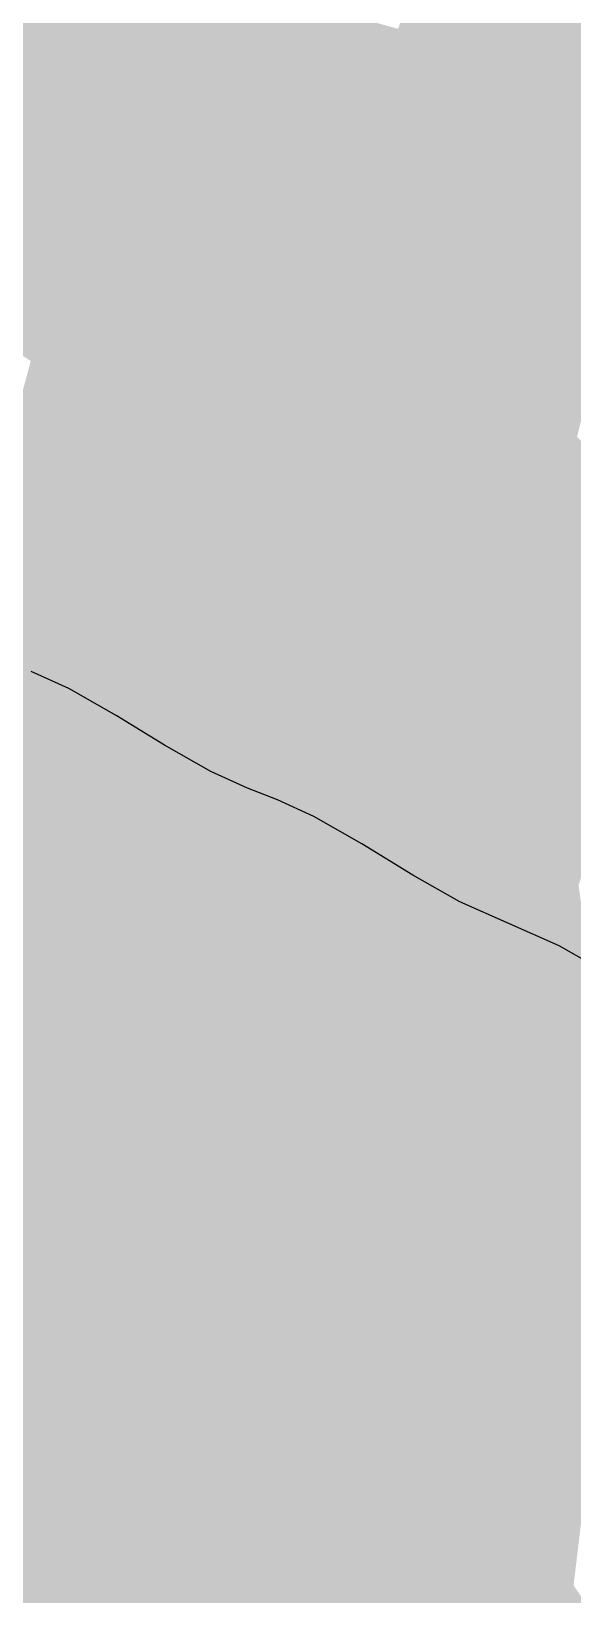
# Model space of a CAD drawing. Header units: millimetres. Extents: x 340454 to 342791, y 6993867 to 6995092.
# Drawn here: x 340727.55 to 340729.67, y 6994462.84 to 6994468.95 of the extents above; entities that cross this region are included whole.
import ezdxf

# ---------------------------------------------------------------- set-up
doc = ezdxf.new("R2010")
doc.units = ezdxf.units.MM
doc.header["$LTSCALE"] = 10
for name, color, linetype in [('A-MODELAGEM', 7, 'Continuous'), ('T-HM-CURVA_INTERMEDIARIA', 45, 'Continuous'), ('URB-Calçadas', 2, 'Continuous'), ('URB-Quadras', 3, 'Continuous')]:
    doc.layers.add(name, color=color, linetype=linetype)

msp = doc.modelspace()

# ---------------------------------------------------------------- linework, layer by layer
at = {"layer": 'A-MODELAGEM', "color": 161, "linetype": 'Continuous', "lineweight": -3}
for points in [[(340729.132, 6994469.46), (340729.0647, 6994469.2004), (340729.6073, 6994468.8129)], [(340729.132, 6994469.46), (340729.6073, 6994468.8129), (340729.6776, 6994469.0289)], [(340728.015, 6994469.3261), (340727.9375, 6994469.0347), (340728.5067, 6994468.8204)], [(340728.015, 6994469.3261), (340728.5067, 6994468.8204), (340728.5908, 6994469.073)], [(340729.0647, 6994469.2004), (340728.9826, 6994468.964), (340728.9985, 6994468.9451)], [(340729.0647, 6994469.2004), (340728.9985, 6994468.9451), (340729.5376, 6994468.5989)], [(340729.0647, 6994469.2004), (340729.5376, 6994468.5989), (340729.6073, 6994468.8129)], [(340727.4875, 6994469.0788), (340727.3896, 6994468.791), (340727.8427, 6994468.7645)], [(340727.4875, 6994469.0788), (340727.8427, 6994468.7645), (340727.9201, 6994469.0513)], [(340727.9201, 6994469.0513), (340727.8427, 6994468.7645), (340727.9375, 6994469.0347)], [(340728.5908, 6994469.073), (340728.5067, 6994468.8204), (340728.9166, 6994468.7127)], [(340728.5908, 6994469.073), (340728.9166, 6994468.7127), (340728.9826, 6994468.964)], [(340727.9375, 6994469.0347), (340727.8427, 6994468.7645), (340727.8612, 6994468.7482)], [(340727.9375, 6994469.0347), (340727.8612, 6994468.7482), (340728.4235, 6994468.5705)], [(340727.9375, 6994469.0347), (340728.4235, 6994468.5705), (340728.5067, 6994468.8204)], [(340729.6776, 6994469.0289), (340729.6073, 6994468.8129), (340729.9719, 6994468.6005)], [(340728.9826, 6994468.964), (340728.9166, 6994468.7127), (340728.9985, 6994468.9451)], [(340728.9985, 6994468.9451), (340728.9166, 6994468.7127), (340728.9335, 6994468.694)], [(340728.9985, 6994468.9451), (340728.9335, 6994468.694), (340729.4686, 6994468.3872)], [(340728.9985, 6994468.9451), (340729.4686, 6994468.3872), (340729.5376, 6994468.5989)], [(340728.5067, 6994468.8204), (340728.4235, 6994468.5705), (340728.8517, 6994468.4655)], [(340728.5067, 6994468.8204), (340728.8517, 6994468.4655), (340728.9166, 6994468.7127)], [(340729.6073, 6994468.8129), (340729.5376, 6994468.5989), (340729.918, 6994468.3897)], [(340729.6073, 6994468.8129), (340729.918, 6994468.3897), (340729.9719, 6994468.6005)], [(340727.3896, 6994468.791), (340727.2928, 6994468.5063), (340727.7667, 6994468.4825)], [(340727.3896, 6994468.791), (340727.7667, 6994468.4825), (340727.8427, 6994468.7645)], [(340727.8427, 6994468.7645), (340727.7667, 6994468.4825), (340727.8612, 6994468.7482)], [(340727.8612, 6994468.7482), (340727.7667, 6994468.4825), (340727.7862, 6994468.4665)], [(340727.8612, 6994468.7482), (340727.7862, 6994468.4665), (340728.3412, 6994468.3234)], [(340728.4235, 6994468.5705), (340727.8612, 6994468.7482), (340728.3412, 6994468.3234)], [(340728.9166, 6994468.7127), (340728.8517, 6994468.4655), (340728.9335, 6994468.694)], [(340728.9335, 6994468.694), (340728.8517, 6994468.4655), (340728.8695, 6994468.4472)], [(340728.9335, 6994468.694), (340728.8695, 6994468.4472), (340729.4004, 6994468.1777)], [(340728.9335, 6994468.694), (340729.4004, 6994468.1777), (340729.4686, 6994468.3872)], [(340728.4235, 6994468.5705), (340728.3412, 6994468.3234), (340728.7879, 6994468.2225)], [(340728.4235, 6994468.5705), (340728.7879, 6994468.2225), (340728.8517, 6994468.4655)], [(340729.5376, 6994468.5989), (340729.4686, 6994468.3872), (340729.865, 6994468.1824)], [(340729.5376, 6994468.5989), (340729.865, 6994468.1824), (340729.918, 6994468.3897)], [(340727.2928, 6994468.5063), (340727.1971, 6994468.225), (340727.6919, 6994468.2054)], [(340727.2928, 6994468.5063), (340727.6919, 6994468.2054), (340727.7667, 6994468.4825)], [(340727.7667, 6994468.4825), (340727.6919, 6994468.2054), (340727.7862, 6994468.4665)], [(340727.7862, 6994468.4665), (340727.6919, 6994468.2054), (340727.7126, 6994468.1898)], [(340727.7862, 6994468.4665), (340727.7126, 6994468.1898), (340728.2599, 6994468.0791)], [(340728.3412, 6994468.3234), (340727.7862, 6994468.4665), (340728.2599, 6994468.0791)], [(340728.8517, 6994468.4655), (340728.7879, 6994468.2225), (340728.8695, 6994468.4472)], [(340728.8695, 6994468.4472), (340728.7879, 6994468.2225), (340728.8066, 6994468.2046)], [(340728.8695, 6994468.4472), (340728.8066, 6994468.2046), (340729.3329, 6994467.9705)], [(340728.8695, 6994468.4472), (340729.3329, 6994467.9705), (340729.4004, 6994468.1777)], [(340729.4686, 6994468.3872), (340729.4004, 6994468.1777), (340729.8129, 6994467.9786)], [(340729.4686, 6994468.3872), (340729.8129, 6994467.9786), (340729.865, 6994468.1824)], [(340728.3412, 6994468.3234), (340728.2599, 6994468.0791), (340728.7251, 6994467.9836)], [(340728.3412, 6994468.3234), (340728.7251, 6994467.9836), (340728.7879, 6994468.2225)], [(340727.1971, 6994468.225), (340727.1025, 6994467.9471), (340727.6185, 6994467.933)], [(340727.1971, 6994468.225), (340727.6185, 6994467.933), (340727.6919, 6994468.2054)], [(340727.6919, 6994468.2054), (340727.6185, 6994467.933), (340727.7126, 6994468.1898)], [(340727.7126, 6994468.1898), (340727.6185, 6994467.933), (340727.6402, 6994467.918)], [(340727.7126, 6994468.1898), (340727.6402, 6994467.918), (340728.1795, 6994467.8377)], [(340728.2599, 6994468.0791), (340727.7126, 6994468.1898), (340728.1795, 6994467.8377)], [(340728.7879, 6994468.2225), (340728.7251, 6994467.9836), (340728.8066, 6994468.2046)], [(340728.8066, 6994468.2046), (340728.7251, 6994467.9836), (340728.7448, 6994467.9662)], [(340728.8066, 6994468.2046), (340728.7448, 6994467.9662), (340729.2662, 6994467.7657)], [(340728.8066, 6994468.2046), (340729.2662, 6994467.7657), (340729.3329, 6994467.9705)], [(340729.4004, 6994468.1777), (340729.3329, 6994467.9705), (340729.7617, 6994467.7782)], [(340729.4004, 6994468.1777), (340729.7617, 6994467.7782), (340729.8129, 6994467.9786)], [(340728.2599, 6994468.0791), (340728.1795, 6994467.8377), (340728.6635, 6994467.749)], [(340728.2599, 6994468.0791), (340728.6635, 6994467.749), (340728.7251, 6994467.9836)], [(340727.1025, 6994467.9471), (340727.5464, 6994467.6655), (340727.6185, 6994467.933)], [(340728.7251, 6994467.9836), (340728.6635, 6994467.749), (340728.7448, 6994467.9662)], [(340728.7448, 6994467.9662), (340728.6635, 6994467.749), (340728.6841, 6994467.7321)], [(340728.7448, 6994467.9662), (340728.6841, 6994467.7321), (340729.2003, 6994467.5632)], [(340728.7448, 6994467.9662), (340729.2003, 6994467.5632), (340729.2662, 6994467.7657)], [(340729.3329, 6994467.9705), (340729.2662, 6994467.7657), (340729.7114, 6994467.5812)], [(340729.3329, 6994467.9705), (340729.7114, 6994467.5812), (340729.7617, 6994467.7782)], [(340727.6185, 6994467.933), (340727.5464, 6994467.6655), (340727.6402, 6994467.918)], [(340727.6402, 6994467.918), (340727.5464, 6994467.6655), (340727.5692, 6994467.651)], [(340727.6402, 6994467.918), (340727.5692, 6994467.651), (340728.1001, 6994467.5993)], [(340728.1795, 6994467.8377), (340727.6402, 6994467.918), (340728.1001, 6994467.5993)], [(340728.1795, 6994467.8377), (340728.1001, 6994467.5993), (340728.603, 6994467.5184)], [(340728.1795, 6994467.8377), (340728.603, 6994467.5184), (340728.6635, 6994467.749)], [(340729.2662, 6994467.7657), (340729.2003, 6994467.5632), (340729.6619, 6994467.3878)], [(340729.2662, 6994467.7657), (340729.6619, 6994467.3878), (340729.7114, 6994467.5812)], [(340728.6635, 6994467.749), (340728.603, 6994467.5184), (340728.6841, 6994467.7321)], [(340728.6841, 6994467.7321), (340728.603, 6994467.5184), (340728.6245, 6994467.5021)], [(340728.6841, 6994467.7321), (340728.6245, 6994467.5021), (340729.1351, 6994467.3632)], [(340729.2003, 6994467.5632), (340728.6841, 6994467.7321), (340729.1351, 6994467.3632)], [(340727.5464, 6994467.6655), (340727.4755, 6994467.4027), (340727.5692, 6994467.651)], [(340727.5692, 6994467.651), (340727.4755, 6994467.4027), (340727.4994, 6994467.3889)], [(340727.5692, 6994467.651), (340727.4994, 6994467.3889), (340728.0217, 6994467.3638)], [(340728.1001, 6994467.5993), (340727.5692, 6994467.651), (340728.0217, 6994467.3638)], [(340728.1001, 6994467.5993), (340728.0217, 6994467.3638), (340728.5435, 6994467.292)], [(340728.1001, 6994467.5993), (340728.5435, 6994467.292), (340728.603, 6994467.5184)], [(340729.7114, 6994467.5812), (340729.6619, 6994467.3878), (340729.7306, 6994467.5614)], [(340728.603, 6994467.5184), (340728.5435, 6994467.292), (340728.6245, 6994467.5021)], [(340729.2003, 6994467.5632), (340729.1351, 6994467.3632), (340729.6133, 6994467.1977)], [(340729.2003, 6994467.5632), (340729.6133, 6994467.1977), (340729.6619, 6994467.3878)], [(340729.7306, 6994467.5614), (340729.6619, 6994467.3878), (340729.682, 6994467.3686)], [(340728.6245, 6994467.5021), (340728.5435, 6994467.292), (340728.566, 6994467.2764)], [(340728.6245, 6994467.5021), (340728.566, 6994467.2764), (340729.0708, 6994467.1657)], [(340729.1351, 6994467.3632), (340728.6245, 6994467.5021), (340729.0708, 6994467.1657)], [(340727.4994, 6994467.3889), (340727.4309, 6994467.1316), (340727.9444, 6994467.1314)], [(340728.0217, 6994467.3638), (340727.4994, 6994467.3889), (340727.9444, 6994467.1314)], [(340728.0217, 6994467.3638), (340727.9444, 6994467.1314), (340728.4852, 6994467.0698)], [(340728.0217, 6994467.3638), (340728.4852, 6994467.0698), (340728.5435, 6994467.292)], [(340729.1351, 6994467.3632), (340729.0708, 6994467.1657), (340729.5656, 6994467.0111)], [(340729.1351, 6994467.3632), (340729.5656, 6994467.0111), (340729.6133, 6994467.1977)], [(340729.6619, 6994467.3878), (340729.6133, 6994467.1977), (340729.682, 6994467.3686)], [(340729.682, 6994467.3686), (340729.6133, 6994467.1977), (340729.6342, 6994467.1792)], [(340729.682, 6994467.3686), (340729.6342, 6994467.1792), (340730.1148, 6994466.9553)], [(340728.5435, 6994467.292), (340728.4852, 6994467.0698), (340728.566, 6994467.2764)], [(340728.566, 6994467.2764), (340728.4852, 6994467.0698), (340728.5086, 6994467.0549)], [(340728.566, 6994467.2764), (340728.5086, 6994467.0549), (340729.0073, 6994466.9707)], [(340729.0708, 6994467.1657), (340728.566, 6994467.2764), (340729.0073, 6994466.9707)], [(340729.0708, 6994467.1657), (340729.0073, 6994466.9707), (340729.5188, 6994466.8279)], [(340729.0708, 6994467.1657), (340729.5188, 6994466.8279), (340729.5656, 6994467.0111)], [(340729.6133, 6994467.1977), (340729.5656, 6994467.0111), (340729.6342, 6994467.1792)], [(340729.6342, 6994467.1792), (340729.5656, 6994467.0111), (340729.5873, 6994466.9933)], [(340729.6342, 6994467.1792), (340729.5873, 6994466.9933), (340730.0648, 6994466.7982)], [(340729.6342, 6994467.1792), (340730.0648, 6994466.7982), (340730.1148, 6994466.9553)], [(340727.4309, 6994467.1316), (340727.3638, 6994466.8792), (340727.868, 6994466.9021)], [(340727.9444, 6994467.1314), (340727.4309, 6994467.1316), (340727.868, 6994466.9021)], [(340727.9444, 6994467.1314), (340727.868, 6994466.9021), (340728.4279, 6994466.8516)], [(340727.9444, 6994467.1314), (340728.4279, 6994466.8516), (340728.4852, 6994467.0698)], [(340728.4852, 6994467.0698), (340728.4279, 6994466.8516), (340728.5086, 6994467.0549)], [(340728.5086, 6994467.0549), (340728.4279, 6994466.8516), (340728.4523, 6994466.8375)], [(340728.5086, 6994467.0549), (340728.4523, 6994466.8375), (340728.9446, 6994466.7782)], [(340729.0073, 6994466.9707), (340728.5086, 6994467.0549), (340728.9446, 6994466.7782)], [(340729.0073, 6994466.9707), (340728.9446, 6994466.7782), (340729.4728, 6994466.6481)], [(340729.0073, 6994466.9707), (340729.4728, 6994466.6481), (340729.5188, 6994466.8279)], [(340729.5656, 6994467.0111), (340729.5188, 6994466.8279), (340729.5873, 6994466.9933)], [(340729.5873, 6994466.9933), (340729.5188, 6994466.8279), (340729.5413, 6994466.8109)], [(340729.5873, 6994466.9933), (340729.5413, 6994466.8109), (340730.0154, 6994466.6432)], [(340729.5873, 6994466.9933), (340730.0154, 6994466.6432), (340730.0648, 6994466.7982)], [(340727.3638, 6994466.8792), (340727.2978, 6994466.6315), (340727.7927, 6994466.6758)], [(340727.868, 6994466.9021), (340727.3638, 6994466.8792), (340727.7927, 6994466.6758)], [(340727.868, 6994466.9021), (340727.7927, 6994466.6758), (340728.3716, 6994466.6375)], [(340727.868, 6994466.9021), (340728.3716, 6994466.6375), (340728.4279, 6994466.8516)], [(340728.4279, 6994466.8516), (340728.3716, 6994466.6375), (340728.4523, 6994466.8375)], [(340728.4523, 6994466.8375), (340728.3716, 6994466.6375), (340728.397, 6994466.6242)], [(340728.4523, 6994466.8375), (340728.397, 6994466.6242), (340728.8828, 6994466.5884)], [(340728.9446, 6994466.7782), (340728.4523, 6994466.8375), (340728.8828, 6994466.5884)], [(340729.5188, 6994466.8279), (340729.4728, 6994466.6481), (340729.5413, 6994466.8109)], [(340729.5413, 6994466.8109), (340729.4728, 6994466.6481), (340729.4961, 6994466.6319)], [(340729.5413, 6994466.8109), (340729.4961, 6994466.6319), (340729.9666, 6994466.4902)], [(340729.5413, 6994466.8109), (340729.9666, 6994466.4902), (340730.0154, 6994466.6432)], [(340728.9446, 6994466.7782), (340728.8828, 6994466.5884), (340729.4277, 6994466.4716)], [(340728.9446, 6994466.7782), (340729.4277, 6994466.4716), (340729.4728, 6994466.6481)], [(340727.7927, 6994466.6758), (340727.2978, 6994466.6315), (340727.7184, 6994466.4528)], [(340727.7927, 6994466.6758), (340727.7184, 6994466.4528), (340728.3165, 6994466.4275)], [(340727.7927, 6994466.6758), (340728.3165, 6994466.4275), (340728.3716, 6994466.6375)], [(340726.84, 6994463.8142), (340727.7184, 6994466.4528), (340727.2978, 6994466.6315)], [(340728.3716, 6994466.6375), (340728.3165, 6994466.4275), (340728.397, 6994466.6242)], [(340728.397, 6994466.6242), (340728.3165, 6994466.4275), (340728.3428, 6994466.4151)], [(340728.397, 6994466.6242), (340728.3428, 6994466.4151), (340728.8218, 6994466.4011)], [(340728.8828, 6994466.5884), (340728.397, 6994466.6242), (340728.8218, 6994466.4011)], [(340729.4728, 6994466.6481), (340729.4277, 6994466.4716), (340729.4961, 6994466.6319)], [(340729.4961, 6994466.6319), (340729.4277, 6994466.4716), (340729.4519, 6994466.4563)], [(340729.4961, 6994466.6319), (340729.4519, 6994466.4563), (340729.9186, 6994466.3392)], [(340729.9666, 6994466.4902), (340729.4961, 6994466.6319), (340729.9186, 6994466.3392)], [(340728.8828, 6994466.5884), (340728.8218, 6994466.4011), (340729.3835, 6994466.2986)], [(340728.8828, 6994466.5884), (340729.3835, 6994466.2986), (340729.4277, 6994466.4716)], [(340726.84, 6994463.8142), (340727.644, 6994463.8667), (340727.7184, 6994466.4528)], [(340727.644, 6994463.8667), (340728.2624, 6994466.2216), (340727.7184, 6994466.4528)], [(340727.7184, 6994466.4528), (340728.2624, 6994466.2216), (340728.3165, 6994466.4275)], [(340728.3165, 6994466.4275), (340728.2624, 6994466.2216), (340728.3428, 6994466.4151)], [(340728.3428, 6994466.4151), (340728.2624, 6994466.2216), (340728.2896, 6994466.21)], [(340728.3428, 6994466.4151), (340728.2896, 6994466.21), (340728.7617, 6994466.2165)], [(340728.8218, 6994466.4011), (340728.3428, 6994466.4151), (340728.7617, 6994466.2165)], [(340729.4277, 6994466.4716), (340729.3835, 6994466.2986), (340729.4519, 6994466.4563)], [(340729.4519, 6994466.4563), (340729.3835, 6994466.2986), (340729.4084, 6994466.2842)], [(340729.4519, 6994466.4563), (340729.4084, 6994466.2842), (340729.8711, 6994466.1903)], [(340729.9186, 6994466.3392), (340729.4519, 6994466.4563), (340729.8711, 6994466.1903)], [(340728.8218, 6994466.4011), (340728.7617, 6994466.2165), (340729.3401, 6994466.1289)], [(340728.8218, 6994466.4011), (340729.3401, 6994466.1289), (340729.3835, 6994466.2986)], [(340729.3835, 6994466.2986), (340729.3401, 6994466.1289), (340729.4084, 6994466.2842)], [(340729.4084, 6994466.2842), (340729.3401, 6994466.1289), (340729.3659, 6994466.1154)], [(340729.4084, 6994466.2842), (340729.3659, 6994466.1154), (340729.8244, 6994466.0435)], [(340729.8711, 6994466.1903), (340729.4084, 6994466.2842), (340729.8244, 6994466.0435)], [(340727.644, 6994463.8667), (340727.6829, 6994463.8692), (340728.2624, 6994466.2216)], [(340727.6829, 6994463.8692), (340728.2896, 6994466.21), (340728.2624, 6994466.2216)], [(340727.6829, 6994463.8692), (340728.004, 6994463.8902), (340728.2896, 6994466.21)], [(340728.004, 6994463.8902), (340728.7024, 6994466.0346), (340728.2896, 6994466.21)], [(340728.7617, 6994466.2165), (340728.2896, 6994466.21), (340728.7024, 6994466.0346)], [(340728.7617, 6994466.2165), (340728.7024, 6994466.0346), (340729.2976, 6994465.9625)], [(340728.7617, 6994466.2165), (340729.2976, 6994465.9625), (340729.3401, 6994466.1289)], [(340729.3401, 6994466.1289), (340729.2976, 6994465.9625), (340729.3659, 6994466.1154)], [(340729.3659, 6994466.1154), (340729.2976, 6994465.9625), (340729.3241, 6994465.9499)], [(340729.3659, 6994466.1154), (340729.3241, 6994465.9499), (340729.7783, 6994465.8987)], [(340729.8244, 6994466.0435), (340729.3659, 6994466.1154), (340729.7783, 6994465.8987)], [(340728.004, 6994463.8902), (340728.7809, 6994463.9408), (340728.7024, 6994466.0346)], [(340728.7809, 6994463.9408), (340729.2559, 6994465.7994), (340728.7024, 6994466.0346)], [(340728.7024, 6994466.0346), (340729.2559, 6994465.7994), (340729.2976, 6994465.9625)], [(340729.2976, 6994465.9625), (340729.2559, 6994465.7994), (340729.3241, 6994465.9499)], [(340729.3241, 6994465.9499), (340729.2559, 6994465.7994), (340729.2832, 6994465.7878)], [(340729.3241, 6994465.9499), (340729.2832, 6994465.7878), (340729.7329, 6994465.7561)], [(340729.7783, 6994465.8987), (340729.3241, 6994465.9499), (340729.7329, 6994465.7561)], [(340728.7809, 6994463.9408), (340728.818, 6994463.9433), (340729.2559, 6994465.7994)], [(340728.818, 6994463.9433), (340729.2832, 6994465.7878), (340729.2559, 6994465.7994)], [(340728.818, 6994463.9433), (340729.1626, 6994463.9657), (340729.2832, 6994465.7878)], [(340729.1626, 6994463.9657), (340729.6881, 6994465.6157), (340729.2832, 6994465.7878)], [(340729.7329, 6994465.7561), (340729.2832, 6994465.7878), (340729.6881, 6994465.6157)], [(340729.1626, 6994463.9657), (340729.9126, 6994464.0147), (340729.6881, 6994465.6157)], [(340729.1626, 6994463.9657), (340729.8929, 6994463.9356), (340729.9126, 6994464.0147)], [(340728.004, 6994463.8902), (340728.7532, 6994463.8325), (340728.7809, 6994463.9408)], [(340728.7532, 6994463.8325), (340728.7909, 6994463.8359), (340728.7809, 6994463.9408)], [(340728.7909, 6994463.8359), (340728.818, 6994463.9433), (340728.7809, 6994463.9408)], [(340728.7909, 6994463.8359), (340729.1311, 6994463.8667), (340728.818, 6994463.9433)], [(340728.818, 6994463.9433), (340729.1311, 6994463.8667), (340729.1626, 6994463.9657)], [(340729.1311, 6994463.8667), (340729.8929, 6994463.9356), (340729.1626, 6994463.9657)], [(340729.1311, 6994463.8667), (340729.8696, 6994463.8415), (340729.8929, 6994463.9356)], [(340726.84, 6994463.8142), (340727.6078, 6994463.729), (340727.644, 6994463.8667)], [(340727.6078, 6994463.729), (340727.6475, 6994463.7326), (340727.644, 6994463.8667)], [(340727.6475, 6994463.7326), (340727.6829, 6994463.8692), (340727.644, 6994463.8667)], [(340727.6475, 6994463.7326), (340727.9619, 6994463.761), (340727.6829, 6994463.8692)], [(340727.6829, 6994463.8692), (340727.9619, 6994463.761), (340728.004, 6994463.8902)], [(340727.9619, 6994463.761), (340728.7532, 6994463.8325), (340728.004, 6994463.8902)], [(340728.7909, 6994463.8359), (340729.0934, 6994463.7484), (340729.1311, 6994463.8667)], [(340729.0934, 6994463.7484), (340729.8696, 6994463.8415), (340729.1311, 6994463.8667)], [(340726.7869, 6994463.6548), (340727.6078, 6994463.729), (340726.84, 6994463.8142)], [(340727.9619, 6994463.761), (340728.7203, 6994463.7037), (340728.7532, 6994463.8325)], [(340728.7203, 6994463.7037), (340728.7587, 6994463.7083), (340728.7532, 6994463.8325)], [(340728.7587, 6994463.7083), (340728.7909, 6994463.8359), (340728.7532, 6994463.8325)], [(340728.7587, 6994463.7083), (340729.0934, 6994463.7484), (340728.7909, 6994463.8359)], [(340729.0934, 6994463.7484), (340729.8413, 6994463.7279), (340729.8696, 6994463.8415)], [(340726.7869, 6994463.6548), (340727.5648, 6994463.5651), (340727.6078, 6994463.729)], [(340727.5648, 6994463.5651), (340727.6054, 6994463.57), (340727.6078, 6994463.729)], [(340727.6054, 6994463.57), (340727.9117, 6994463.6067), (340727.6475, 6994463.7326)], [(340727.6054, 6994463.57), (340727.6475, 6994463.7326), (340727.6078, 6994463.729)], [(340727.6475, 6994463.7326), (340727.9117, 6994463.6067), (340727.9619, 6994463.761)], [(340727.9117, 6994463.6067), (340728.7203, 6994463.7037), (340727.9619, 6994463.761)], [(340728.7587, 6994463.7083), (340729.0477, 6994463.6049), (340729.0934, 6994463.7484)], [(340729.0477, 6994463.6049), (340729.8413, 6994463.7279), (340729.0934, 6994463.7484)], [(340729.0477, 6994463.6049), (340729.8065, 6994463.5878), (340729.8413, 6994463.7279)], [(340727.9117, 6994463.6067), (340728.6804, 6994463.548), (340728.7203, 6994463.7037)], [(340728.6804, 6994463.548), (340728.7198, 6994463.5541), (340728.7203, 6994463.7037)], [(340728.7198, 6994463.5541), (340729.0477, 6994463.6049), (340728.7587, 6994463.7083)], [(340728.7198, 6994463.5541), (340728.7587, 6994463.7083), (340728.7203, 6994463.7037)], [(340726.7235, 6994463.4643), (340727.5648, 6994463.5651), (340726.7869, 6994463.6548)], [(340727.6054, 6994463.57), (340727.8507, 6994463.4193), (340727.9117, 6994463.6067)], [(340727.8507, 6994463.4193), (340728.6804, 6994463.548), (340727.9117, 6994463.6067)], [(340728.7198, 6994463.5541), (340728.991, 6994463.4269), (340729.0477, 6994463.6049)], [(340728.991, 6994463.4269), (340729.8065, 6994463.5878), (340729.0477, 6994463.6049)], [(340726.7235, 6994463.4643), (340727.5128, 6994463.367), (340727.5648, 6994463.5651)], [(340727.5128, 6994463.367), (340727.5544, 6994463.3734), (340727.5648, 6994463.5651)], [(340727.5544, 6994463.3734), (340727.8507, 6994463.4193), (340727.6054, 6994463.57)], [(340727.5544, 6994463.3734), (340727.6054, 6994463.57), (340727.5648, 6994463.5651)], [(340727.8507, 6994463.4193), (340728.6314, 6994463.3559), (340728.6804, 6994463.548)], [(340728.6314, 6994463.3559), (340728.6718, 6994463.3639), (340728.6804, 6994463.548)], [(340728.6718, 6994463.3639), (340728.991, 6994463.4269), (340728.7198, 6994463.5541)], [(340728.6718, 6994463.3639), (340728.7198, 6994463.5541), (340728.6804, 6994463.548)], [(340728.991, 6994463.4269), (340729.7625, 6994463.4109), (340729.8065, 6994463.5878)], [(340727.7749, 6994463.1868), (340727.8507, 6994463.4193), (340727.5544, 6994463.3734)], [(340727.7749, 6994463.1868), (340728.6314, 6994463.3559), (340727.8507, 6994463.4193)], [(340728.6718, 6994463.3639), (340728.9189, 6994463.2003), (340728.991, 6994463.4269)], [(340728.9189, 6994463.2003), (340729.7625, 6994463.4109), (340728.991, 6994463.4269)], [(340727.4916, 6994463.1309), (340727.7749, 6994463.1868), (340727.5544, 6994463.3734)], [(340727.4916, 6994463.1309), (340727.5544, 6994463.3734), (340727.5128, 6994463.367)], [(340728.6112, 6994463.1235), (340728.9189, 6994463.2003), (340728.6718, 6994463.3639)], [(340728.6112, 6994463.1235), (340728.6718, 6994463.3639), (340728.6314, 6994463.3559)], [(340728.9189, 6994463.2003), (340729.7046, 6994463.178), (340729.7625, 6994463.4109)], [(340727.7749, 6994463.1868), (340728.5693, 6994463.1131), (340728.6314, 6994463.3559)], [(340728.5693, 6994463.1131), (340728.6112, 6994463.1235), (340728.6314, 6994463.3559)], [(340727.6785, 6994462.8907), (340727.7749, 6994463.1868), (340727.4916, 6994463.1309)], [(340727.6785, 6994462.8907), (340728.5693, 6994463.1131), (340727.7749, 6994463.1868)], [(340728.823, 6994462.8993), (340728.9189, 6994463.2003), (340728.6112, 6994463.1235)], [(340728.823, 6994462.8993), (340729.7046, 6994463.178), (340728.9189, 6994463.2003)], [(340728.823, 6994462.8993), (340729.6258, 6994462.8611), (340729.7046, 6994463.178)], [(340729.6258, 6994462.8611), (340729.6686, 6994462.8783), (340729.7046, 6994463.178)], [(340727.4121, 6994462.8242), (340727.6785, 6994462.8907), (340727.4916, 6994463.1309)], [(340727.6785, 6994462.8907), (340728.4875, 6994462.7932), (340728.5693, 6994463.1131)], [(340728.4875, 6994462.7932), (340728.5314, 6994462.807), (340728.5693, 6994463.1131)], [(340728.5314, 6994462.807), (340728.823, 6994462.8993), (340728.6112, 6994463.1235)], [(340728.5314, 6994462.807), (340728.6112, 6994463.1235), (340728.5693, 6994463.1131)], [(340727.5502, 6994462.4968), (340727.6785, 6994462.8907), (340727.4121, 6994462.8242)], [(340727.5502, 6994462.4968), (340728.4875, 6994462.7932), (340727.6785, 6994462.8907)], [(340728.6907, 6994462.4841), (340728.823, 6994462.8993), (340728.5314, 6994462.807)], [(340728.6907, 6994462.4841), (340729.6258, 6994462.8611), (340728.823, 6994462.8993)], [(340729.5582, 6994462.4285), (340729.8635, 6994462.5877), (340729.6686, 6994462.8783)], [(340729.5582, 6994462.4285), (340729.6686, 6994462.8783), (340729.6258, 6994462.8611)], [(340728.6907, 6994462.4841), (340729.5123, 6994462.4045), (340729.6258, 6994462.8611)], [(340729.5123, 6994462.4045), (340729.5582, 6994462.4285), (340729.6258, 6994462.8611)]]:
    msp.add_solid(points, dxfattribs=at)
at = {"layer": 'T-HM-CURVA_INTERMEDIARIA', "color": 45, "linetype": 'Continuous', "lineweight": -3, "elevation": 721, "flags": 128}
msp.add_lwpolyline([(340729.803, 6994465.2703), (340729.6128, 6994465.3792), (340729.4181, 6994465.4648), (340729.2233, 6994465.5503), (340729.0395, 6994465.6553), (340728.841, 6994465.7773), (340728.6534, 6994465.8841), (340728.5105, 6994465.9495), (340728.3938, 6994465.9951), (340728.2509, 6994466.0603), (340728.0695, 6994466.1633), (340727.8806, 6994466.2794), (340727.6956, 6994466.3842), (340727.5481, 6994466.4514)], dxfattribs=at)
at = {"layer": 'URB-Calçadas', "lineweight": 0}
msp.add_lwpolyline([(340737.9382, 6994567.9152, -0.173456), (340714.4702, 6994467.4916, 0.151029), (340713.6732, 6994464.648, -1.966639), (340703.0265, 6994471.9859, 0.168204), (340705.5895, 6994474.0192, 0.200073), (340724.3212, 6994581.8954, 0.104086)], format="xyb", dxfattribs=at)
at = {"layer": 'URB-Quadras', "color": 252, "lineweight": 0}
msp.add_lwpolyline([(340815.2411, 6994491.9257, 0.038213), (340872.813, 6994444.8145, 0.427498), (340879.8998, 6994446.2404), (340906.6702, 6994488.5375, 0.399537), (340905.3286, 6994495.2964, -0.090947), (340797.4532, 6994605.4907, 0.427165), (340790.3324, 6994606.7132), (340742.1055, 6994571.0018, 0.26508), (340740.1075, 6994566.4691, -0.172307), (340715.6107, 6994465.5763, -0.089172), (340715.6107, 6994465.5763, -2.016247), (340701.9174, 6994473.7042, 0.157194), (340704.2699, 6994475.6737, 0.197995), (340722.4662, 6994581.0288, 0.104869), (340721.6035, 6994582.9154), (340685.6056, 6994631.4815, 0.2535), (340684.7421, 6994631.8842, -0.18056), (340678.0121, 6994633.9449)], format="xyb", dxfattribs=at)

doc.saveas('drawing.dxf')
